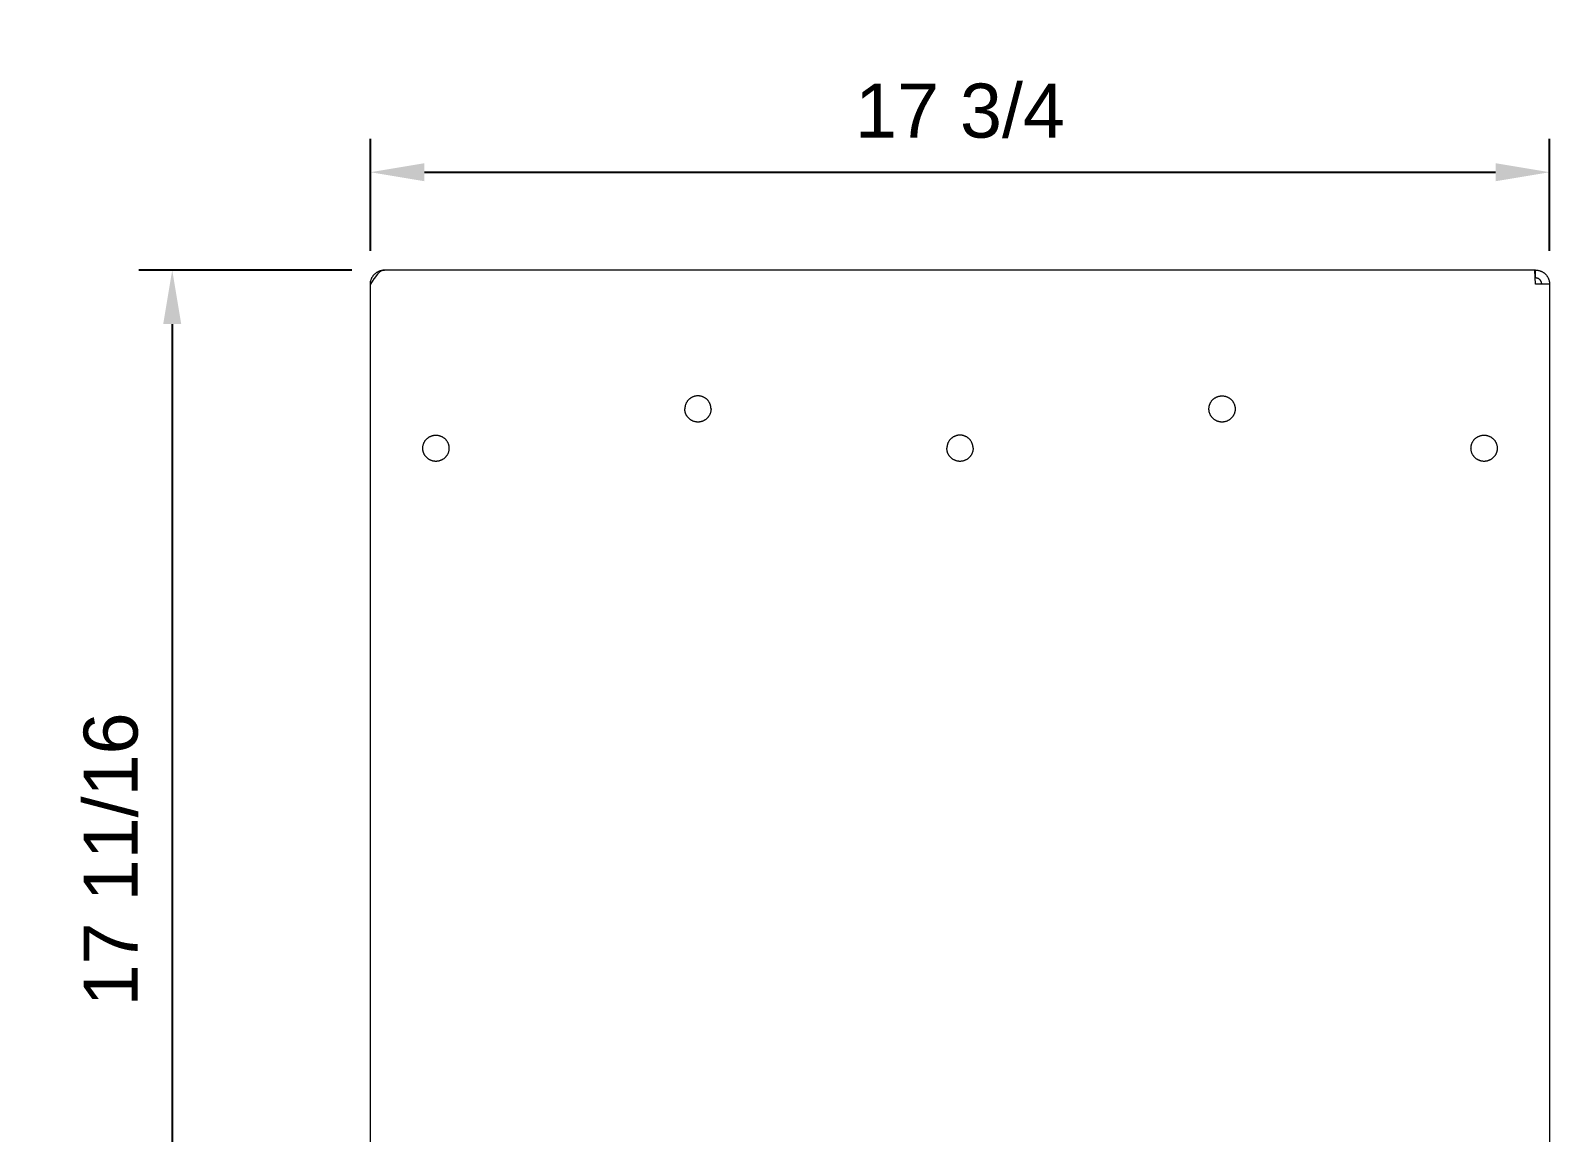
# Model space of a CAD drawing. Header units: inches. Extents: x 1.4 to 100.8, y 1 to 65.9.
# Drawn here: x 27.1 to 49.93, y 49.32 to 65.89 of the extents above; entities that cross this region are included whole.
import ezdxf

# ---------------------------------------------------------------- set-up
doc = ezdxf.new("R2010")
doc.units = ezdxf.units.IN
doc.layers.add('ZANO_R', color=7, linetype='Continuous', lineweight=0)
doc.layers.add('ZANO_W', color=1, linetype='Continuous', lineweight=0)
doc.styles.get("Standard").update_dxf_attribs({"font": 'arial.ttf'})
doc.dimstyles.new('amerykanie', dxfattribs={"dimtxt": 50, "dimasz": 50, "dimexe": 0.5, "dimexo": 0.5, "dimgap": 1, "dimtad": 1, "dimdec": 0, "dimzin": 0, "dimlunit": 5, "dimtxsty": 'Standard', "dimcen": 0.09, "dimclrd": 1, "dimclre": 1, "dimclrt": 1, "dimazin": 0, "dimtfac": 1, "dimtdec": 0, "dimtmove": 0, "dimatfit": 3, "dimfxl": 1, "dimtzin": 0, "dimarcsym": 1})

# ---------------------------------------------------------------- blocks, each defined once
blk = doc.blocks.new('*D356')
at = {"layer": 'ZANO_W', "color": 1, "lineweight": -2}
for p, q in [((31.925, 62.289), (28.727, 62.289)), ((29.227, 61.477), (29.227, 45.385)), ((31.925, 44.572), (28.727, 44.572))]:
    blk.add_line(p, q, dxfattribs=at)
at = {"layer": 'ZANO_W', "color": 1}
for points in [[(29.362, 61.477), (29.091, 61.477), (29.227, 62.289)], [(29.091, 45.385), (29.362, 45.385), (29.227, 44.572)]]:
    blk.add_solid(points, dxfattribs=at)
at = {"layer": 'ZANO_W', "color": 1, "insert": (28.307, 53.431), "char_height": 0.8125, "attachment_point": 5, "rotation": 90}
blk.add_mtext('17 11/16', dxfattribs=at)
blk = doc.blocks.new('*D357')
at = {"layer": 'ZANO_W', "color": 1, "lineweight": -2}
for p, q in [((32.204, 62.576), (32.204, 64.26)), ((49.927, 62.576), (49.927, 64.26)), ((33.017, 63.76), (49.114, 63.76))]:
    blk.add_line(p, q, dxfattribs=at)
at = {"layer": 'ZANO_W', "color": 1}
for points in [[(33.017, 63.895), (33.017, 63.624), (32.204, 63.76)], [(49.114, 63.624), (49.114, 63.895), (49.927, 63.76)]]:
    blk.add_solid(points, dxfattribs=at)
at = {"layer": 'ZANO_W', "color": 1, "insert": (41.065, 64.68), "char_height": 0.8125, "attachment_point": 5}
blk.add_mtext('17 3/4', dxfattribs=at)

msp = doc.modelspace()

# ---------------------------------------------------------------- linework, layer by layer
at = {"layer": 'ZANO_R'}
for p, q in [((32.25748, 62.15774), (32.20432, 62.07635)), ((32.20547, 62.09847), (32.20636, 62.1058)), ((32.20636, 62.1058), (32.20751, 62.1131)), ((32.20751, 62.1131), (32.20892, 62.12035)), ((32.20892, 62.12035), (32.21057, 62.12755)), ((32.21057, 62.12755), (32.21247, 62.13469)), ((32.21247, 62.13469), (32.21462, 62.14175)), ((32.21462, 62.14175), (32.21701, 62.14874)), ((32.21701, 62.14874), (32.21965, 62.15564)), ((32.21965, 62.15564), (32.22252, 62.16244)), ((32.22252, 62.16244), (32.22563, 62.16915)), ((32.22563, 62.16915), (32.22897, 62.17573)), ((32.22897, 62.17573), (32.23253, 62.1822)), ((32.23253, 62.1822), (32.23632, 62.18854)), ((32.23632, 62.18854), (32.24032, 62.19475)), ((32.24032, 62.19475), (32.24454, 62.20081)), ((32.24454, 62.20081), (32.24897, 62.20673)), ((32.24897, 62.20673), (32.25359, 62.21248)), ((32.25359, 62.21248), (32.25842, 62.21807)), ((32.26081, 62.16253), (32.25748, 62.15774)), ((32.25842, 62.21807), (32.26344, 62.2235)), ((32.31065, 62.22673), (32.2608, 62.16253)), ((32.26344, 62.2235), (32.26864, 62.22874)), ((32.26864, 62.22874), (32.27402, 62.2338)), ((32.27402, 62.2338), (32.27957, 62.23867)), ((32.27957, 62.23867), (32.28529, 62.24334)), ((32.28529, 62.24334), (32.29117, 62.24781)), ((32.29117, 62.24781), (32.2972, 62.25208)), ((32.2972, 62.25208), (32.30338, 62.25613)), ((32.30338, 62.25613), (32.30969, 62.25997)), ((32.30969, 62.25997), (32.31613, 62.26358)), ((32.33723, 62.25318), (32.31065, 62.22673)), ((32.31613, 62.26358), (32.32269, 62.26697)), ((32.32269, 62.26697), (32.32937, 62.27013)), ((32.32937, 62.27013), (32.33615, 62.27306)), ((32.33615, 62.27306), (32.34303, 62.27575)), ((32.36382, 62.27283), (32.33723, 62.25318)), ((32.34303, 62.27575), (32.35, 62.27819)), ((32.35, 62.27819), (32.35705, 62.2804)), ((32.35705, 62.2804), (32.36417, 62.28236)), ((32.3904, 62.28493), (32.36382, 62.27283)), ((32.36417, 62.28236), (32.37136, 62.28407)), ((32.37136, 62.28407), (32.3786, 62.28553)), ((32.3786, 62.28553), (32.38588, 62.28673)), ((32.38588, 62.28673), (32.39321, 62.28769)), ((32.39328, 62.28578), (32.3904, 62.28493)), ((32.39321, 62.28769), (32.40056, 62.28838)), ((32.39618, 62.28653), (32.39328, 62.28578)), ((32.39911, 62.28718), (32.39618, 62.28653)), ((32.40206, 62.28773), (32.39911, 62.28718)), ((32.40056, 62.28838), (32.40793, 62.28883)), ((32.40502, 62.28819), (32.40206, 62.28773)), ((32.408, 62.28854), (32.40502, 62.28819)), ((32.40793, 62.28883), (32.41532, 62.28901)), ((32.41099, 62.2888), (32.408, 62.28854)), ((32.41398, 62.28896), (32.41099, 62.2888)), ((32.41698, 62.28902), (32.41398, 62.28896)), ((49.70563, 62.28902), (32.41698, 62.28902)), ((49.71398, 62.07635), (49.70563, 62.28902)), ((49.71398, 62.28902), (49.70569, 62.28902)), ((49.71398, 62.17087), (49.71153, 62.17087)), ((49.71398, 62.17087), (49.71398, 62.28902)), ((49.71398, 62.28902), (49.72124, 62.2889)), ((49.71721, 62.17082), (49.71398, 62.17087)), ((49.72043, 62.17065), (49.71721, 62.17082)), ((49.72365, 62.17037), (49.72043, 62.17065)), ((49.72124, 62.2889), (49.72849, 62.28852)), ((49.72685, 62.16999), (49.72365, 62.17037)), ((49.73004, 62.1695), (49.72685, 62.16999)), ((49.72849, 62.28852), (49.73573, 62.2879)), ((49.73321, 62.16889), (49.73004, 62.1695)), ((49.73636, 62.16818), (49.73321, 62.16889)), ((49.73573, 62.2879), (49.74294, 62.28704)), ((49.73948, 62.16737), (49.73636, 62.16818)), ((49.74257, 62.16644), (49.73948, 62.16737)), ((49.74563, 62.16541), (49.74257, 62.16644)), ((49.74294, 62.28704), (49.75011, 62.28593)), ((49.74866, 62.16428), (49.74563, 62.16541)), ((49.75164, 62.16305), (49.74866, 62.16428)), ((49.75011, 62.28593), (49.75725, 62.28457)), ((49.75457, 62.16171), (49.75164, 62.16305)), ((49.75747, 62.16027), (49.75457, 62.16171)), ((49.75725, 62.28457), (49.76433, 62.28297)), ((49.76031, 62.15874), (49.75747, 62.16027)), ((49.76309, 62.15711), (49.76031, 62.15874)), ((49.76582, 62.15539), (49.76309, 62.15711)), ((49.76433, 62.28297), (49.77136, 62.28113)), ((49.76849, 62.15357), (49.76582, 62.15539)), ((49.77109, 62.15166), (49.76849, 62.15357)), ((49.77363, 62.14967), (49.77109, 62.15166)), ((49.77136, 62.28113), (49.77832, 62.27905)), ((49.7761, 62.14759), (49.77363, 62.14967)), ((49.77849, 62.14543), (49.7761, 62.14759)), ((49.77832, 62.27905), (49.7852, 62.27674)), ((49.78082, 62.14319), (49.77849, 62.14543)), ((49.78306, 62.14087), (49.78082, 62.14319)), ((49.78522, 62.13847), (49.78306, 62.14087)), ((49.7852, 62.27674), (49.792, 62.27419)), ((49.7873, 62.136), (49.78522, 62.13847)), ((49.78929, 62.13346), (49.7873, 62.136)), ((49.7912, 62.13086), (49.78929, 62.13346)), ((49.79302, 62.12819), (49.7912, 62.13086)), ((49.792, 62.27419), (49.79871, 62.27141)), ((49.79474, 62.12546), (49.79302, 62.12819)), ((49.79637, 62.12268), (49.79474, 62.12546)), ((49.7979, 62.11984), (49.79637, 62.12268)), ((49.79934, 62.11695), (49.7979, 62.11984)), ((49.79871, 62.27141), (49.80532, 62.26841)), ((49.80067, 62.11401), (49.79934, 62.11695)), ((49.80191, 62.11103), (49.80067, 62.11401)), ((49.80304, 62.108), (49.80191, 62.11103)), ((49.80407, 62.10494), (49.80304, 62.108)), ((49.80499, 62.10185), (49.80407, 62.10494)), ((49.80581, 62.09873), (49.80499, 62.10185)), ((49.80532, 62.26841), (49.81182, 62.26518)), ((49.81182, 62.26518), (49.81821, 62.26173)), ((49.81821, 62.26173), (49.82448, 62.25806)), ((49.82448, 62.25806), (49.83062, 62.25418)), ((49.83062, 62.25418), (49.83662, 62.25009)), ((49.83662, 62.25009), (49.84248, 62.24581)), ((49.84248, 62.24581), (49.84819, 62.24132)), ((49.84819, 62.24132), (49.85375, 62.23664)), ((49.85375, 62.23664), (49.85914, 62.23178)), ((49.85914, 62.23178), (49.86436, 62.22673)), ((49.86436, 62.22673), (49.86941, 62.22151)), ((49.86941, 62.22151), (49.87427, 62.21612)), ((49.87427, 62.21612), (49.87895, 62.21056)), ((49.87895, 62.21056), (49.88344, 62.20485)), ((49.88344, 62.20485), (49.88772, 62.19899)), ((49.88772, 62.19899), (49.89181, 62.19299)), ((49.89181, 62.19299), (49.89569, 62.18685)), ((49.89569, 62.18685), (49.89935, 62.18058)), ((49.89935, 62.18058), (49.90281, 62.17419)), ((49.90281, 62.17419), (49.90604, 62.16769)), ((49.90604, 62.16769), (49.90904, 62.16108)), ((49.90904, 62.16108), (49.91182, 62.15437)), ((49.91182, 62.15437), (49.91437, 62.14757)), ((49.91437, 62.14757), (49.91668, 62.14069)), ((49.91668, 62.14069), (49.91876, 62.13373)), ((49.91876, 62.13373), (49.9206, 62.1267)), ((49.9206, 62.1267), (49.9222, 62.11962)), ((49.9222, 62.11962), (49.92356, 62.11249)), ((49.92356, 62.11249), (49.92467, 62.10531)), ((49.92467, 62.10531), (49.92553, 62.0981)), ((32.20432, 62.07635), (32.20444, 62.08374)), ((32.20432, 45.09442), (32.20432, 62.07635)), ((32.20444, 62.08374), (32.20483, 62.09111)), ((32.20483, 62.09111), (32.20547, 62.09847)), ((49.92665, 62.07635), (49.71398, 62.07635)), ((49.80652, 62.09558), (49.80581, 62.09873)), ((49.80713, 62.09241), (49.80652, 62.09558)), ((49.80762, 62.08922), (49.80713, 62.09241)), ((49.808, 62.08602), (49.80762, 62.08922)), ((49.80828, 62.0828), (49.808, 62.08602)), ((49.80844, 62.07958), (49.80828, 62.0828)), ((49.8085, 62.07635), (49.80844, 62.07958)), ((49.92553, 62.0981), (49.92615, 62.09086)), ((49.92615, 62.09086), (49.92652, 62.08361)), ((49.92652, 62.08361), (49.92665, 62.07635)), ((49.92665, 62.07635), (49.92665, 44.88341)), ((36.94693, 60.28099), (36.9443, 60.27472)), ((36.94977, 60.28716), (36.94693, 60.28099)), ((36.95283, 60.29323), (36.94977, 60.28716)), ((36.95609, 60.2992), (36.95283, 60.29323)), ((36.95956, 60.30504), (36.95609, 60.2992)), ((36.96322, 60.31077), (36.95956, 60.30504)), ((36.96708, 60.31636), (36.96322, 60.31077)), ((36.97114, 60.32182), (36.96708, 60.31636)), ((36.97537, 60.32714), (36.97114, 60.32182)), ((36.97979, 60.3323), (36.97537, 60.32714)), ((36.98439, 60.33731), (36.97979, 60.3323)), ((36.98915, 60.34216), (36.98439, 60.33731)), ((36.99408, 60.34684), (36.98915, 60.34216)), ((36.99917, 60.35135), (36.99408, 60.34684)), ((37.00441, 60.35568), (36.99917, 60.35135)), ((37.0098, 60.35982), (37.00441, 60.35568)), ((37.01533, 60.36378), (37.0098, 60.35982)), ((37.02099, 60.36754), (37.01533, 60.36378)), ((37.02677, 60.37111), (37.02099, 60.36754)), ((37.03268, 60.37448), (37.02677, 60.37111)), ((37.0387, 60.37763), (37.03268, 60.37448)), ((37.04482, 60.38058), (37.0387, 60.37763)), ((37.05105, 60.38332), (37.04482, 60.38058)), ((37.05736, 60.38584), (37.05105, 60.38332)), ((37.06376, 60.38814), (37.05736, 60.38584)), ((37.07023, 60.39022), (37.06376, 60.38814)), ((37.07677, 60.39207), (37.07023, 60.39022)), ((37.08337, 60.3937), (37.07677, 60.39207)), ((37.09002, 60.3951), (37.08337, 60.3937)), ((37.09672, 60.39627), (37.09002, 60.3951)), ((37.10345, 60.3972), (37.09672, 60.39627)), ((37.11021, 60.3979), (37.10345, 60.3972)), ((37.11699, 60.39837), (37.11021, 60.3979)), ((37.12379, 60.39861), (37.11699, 60.39837)), ((37.13058, 60.39861), (37.12379, 60.39861)), ((37.13738, 60.39837), (37.13058, 60.39861)), ((37.14416, 60.3979), (37.13738, 60.39837)), ((37.15092, 60.3972), (37.14416, 60.3979)), ((37.15765, 60.39627), (37.15092, 60.3972)), ((37.16435, 60.3951), (37.15765, 60.39627)), ((37.171, 60.3937), (37.16435, 60.3951)), ((37.1776, 60.39207), (37.171, 60.3937)), ((37.18414, 60.39022), (37.1776, 60.39207)), ((37.19062, 60.38814), (37.18414, 60.39022)), ((37.19701, 60.38584), (37.19062, 60.38814)), ((37.20333, 60.38332), (37.19701, 60.38584)), ((37.20955, 60.38058), (37.20333, 60.38332)), ((37.21567, 60.37763), (37.20955, 60.38058)), ((37.22169, 60.37448), (37.21567, 60.37763)), ((37.2276, 60.37111), (37.22169, 60.37448)), ((37.23339, 60.36754), (37.2276, 60.37111)), ((37.23905, 60.36378), (37.23339, 60.36754)), ((37.24457, 60.35982), (37.23905, 60.36378)), ((37.24996, 60.35568), (37.24457, 60.35982)), ((37.2552, 60.35135), (37.24996, 60.35568)), ((37.26029, 60.34684), (37.2552, 60.35135)), ((37.26522, 60.34216), (37.26029, 60.34684)), ((37.26998, 60.33731), (37.26522, 60.34216)), ((37.27458, 60.3323), (37.26998, 60.33731)), ((37.279, 60.32714), (37.27458, 60.3323)), ((37.28324, 60.32182), (37.279, 60.32714)), ((37.28729, 60.31636), (37.28324, 60.32182)), ((37.29115, 60.31077), (37.28729, 60.31636)), ((37.29482, 60.30504), (37.29115, 60.31077)), ((37.29828, 60.2992), (37.29482, 60.30504)), ((37.30154, 60.29323), (37.29828, 60.2992)), ((37.3046, 60.28716), (37.30154, 60.29323)), ((37.30744, 60.28099), (37.3046, 60.28716)), ((37.31007, 60.27472), (37.30744, 60.28099)), ((44.82089, 60.27472), (44.82352, 60.28099)), ((44.82352, 60.28099), (44.82636, 60.28716)), ((44.82636, 60.28716), (44.82942, 60.29323)), ((44.82942, 60.29323), (44.83268, 60.2992)), ((44.83268, 60.2992), (44.83615, 60.30504)), ((44.83615, 60.30504), (44.83981, 60.31077)), ((44.83981, 60.31077), (44.84368, 60.31636)), ((44.84368, 60.31636), (44.84773, 60.32182)), ((44.84773, 60.32182), (44.85197, 60.32714)), ((44.85197, 60.32714), (44.85639, 60.3323)), ((44.85639, 60.3323), (44.86098, 60.33731)), ((44.86098, 60.33731), (44.86575, 60.34216)), ((44.86575, 60.34216), (44.87067, 60.34684)), ((44.87067, 60.34684), (44.87576, 60.35135)), ((44.87576, 60.35135), (44.881, 60.35568)), ((44.881, 60.35568), (44.88639, 60.35982)), ((44.88639, 60.35982), (44.89192, 60.36378)), ((44.89192, 60.36378), (44.89758, 60.36754)), ((44.89758, 60.36754), (44.90336, 60.37111)), ((44.90336, 60.37111), (44.90927, 60.37448)), ((44.90927, 60.37448), (44.91529, 60.37763)), ((44.91529, 60.37763), (44.92141, 60.38058)), ((44.92141, 60.38058), (44.92764, 60.38332)), ((44.92764, 60.38332), (44.93395, 60.38584)), ((44.93395, 60.38584), (44.94035, 60.38814)), ((44.94035, 60.38814), (44.94682, 60.39022)), ((44.94682, 60.39022), (44.95336, 60.39207)), ((44.95336, 60.39207), (44.95996, 60.3937)), ((44.95996, 60.3937), (44.96661, 60.3951)), ((44.96661, 60.3951), (44.97331, 60.39627)), ((44.97331, 60.39627), (44.98004, 60.3972)), ((44.98004, 60.3972), (44.9868, 60.3979)), ((44.9868, 60.3979), (44.99359, 60.39837)), ((44.99359, 60.39837), (45.00038, 60.39861)), ((45.00038, 60.39861), (45.00718, 60.39861)), ((45.00718, 60.39861), (45.01397, 60.39837)), ((45.01397, 60.39837), (45.02075, 60.3979)), ((45.02075, 60.3979), (45.02751, 60.3972)), ((45.02751, 60.3972), (45.03425, 60.39627)), ((45.03425, 60.39627), (45.04094, 60.3951)), ((45.04094, 60.3951), (45.0476, 60.3937)), ((45.0476, 60.3937), (45.0542, 60.39207)), ((45.0542, 60.39207), (45.06074, 60.39022)), ((45.06074, 60.39022), (45.06721, 60.38814)), ((45.06721, 60.38814), (45.0736, 60.38584)), ((45.0736, 60.38584), (45.07992, 60.38332)), ((45.07992, 60.38332), (45.08614, 60.38058)), ((45.08614, 60.38058), (45.09227, 60.37763)), ((45.09227, 60.37763), (45.09828, 60.37448)), ((45.09828, 60.37448), (45.10419, 60.37111)), ((45.10419, 60.37111), (45.10998, 60.36754)), ((45.10998, 60.36754), (45.11564, 60.36378)), ((45.11564, 60.36378), (45.12117, 60.35982)), ((45.12117, 60.35982), (45.12655, 60.35568)), ((45.12655, 60.35568), (45.13179, 60.35135)), ((45.13179, 60.35135), (45.13688, 60.34684)), ((45.13688, 60.34684), (45.14181, 60.34216)), ((45.14181, 60.34216), (45.14658, 60.33731)), ((45.14658, 60.33731), (45.15117, 60.3323)), ((45.15117, 60.3323), (45.15559, 60.32714)), ((45.15559, 60.32714), (45.15983, 60.32182)), ((45.15983, 60.32182), (45.16388, 60.31636)), ((45.16388, 60.31636), (45.16774, 60.31077)), ((45.16774, 60.31077), (45.17141, 60.30504)), ((45.17141, 60.30504), (45.17487, 60.2992)), ((45.17487, 60.2992), (45.17814, 60.29323)), ((45.17814, 60.29323), (45.18119, 60.28716)), ((45.18119, 60.28716), (45.18404, 60.28099)), ((45.18404, 60.28099), (45.18666, 60.27472)), ((36.93039, 60.20852), (36.93027, 60.20172)), ((36.93039, 60.19493), (36.93027, 60.20172)), ((36.93074, 60.21531), (36.93039, 60.20852)), ((36.93074, 60.18814), (36.93039, 60.19493)), ((36.93133, 60.22208), (36.93074, 60.21531)), ((36.93133, 60.18136), (36.93074, 60.18814)), ((36.93215, 60.22883), (36.93133, 60.22208)), ((36.93215, 60.17462), (36.93133, 60.18136)), ((36.9332, 60.23554), (36.93215, 60.22883)), ((36.9332, 60.1679), (36.93215, 60.17462)), ((36.93448, 60.24222), (36.9332, 60.23554)), ((36.93448, 60.16122), (36.9332, 60.1679)), ((36.93599, 60.24885), (36.93448, 60.24222)), ((36.93599, 60.1546), (36.93448, 60.16122)), ((36.93773, 60.25542), (36.93599, 60.24885)), ((36.93773, 60.14803), (36.93599, 60.1546)), ((36.9397, 60.26193), (36.93773, 60.25542)), ((36.9397, 60.14152), (36.93773, 60.14803)), ((36.94189, 60.26836), (36.9397, 60.26193)), ((36.94189, 60.13508), (36.9397, 60.14152)), ((36.9443, 60.27472), (36.94189, 60.26836)), ((36.9443, 60.12873), (36.94189, 60.13508)), ((36.94693, 60.12246), (36.9443, 60.12873)), ((36.94977, 60.11628), (36.94693, 60.12246)), ((36.95283, 60.11021), (36.94977, 60.11628)), ((36.95609, 60.10425), (36.95283, 60.11021)), ((36.95956, 60.0984), (36.95609, 60.10425)), ((36.96322, 60.09268), (36.95956, 60.0984)), ((36.96708, 60.08708), (36.96322, 60.09268)), ((36.97114, 60.08162), (36.96708, 60.08708)), ((36.97537, 60.07631), (36.97114, 60.08162)), ((36.97979, 60.07114), (36.97537, 60.07631)), ((36.98439, 60.06613), (36.97979, 60.07114)), ((36.98915, 60.06129), (36.98439, 60.06613)), ((36.99408, 60.0566), (36.98915, 60.06129)), ((36.99917, 60.0521), (36.99408, 60.0566)), ((37.00441, 60.04777), (36.99917, 60.0521)), ((37.0098, 60.04362), (37.00441, 60.04777)), ((37.24996, 60.04777), (37.24457, 60.04362)), ((37.2552, 60.0521), (37.24996, 60.04777)), ((37.26029, 60.0566), (37.2552, 60.0521)), ((37.26522, 60.06129), (37.26029, 60.0566)), ((37.26998, 60.06613), (37.26522, 60.06129)), ((37.27458, 60.07114), (37.26998, 60.06613)), ((37.279, 60.07631), (37.27458, 60.07114)), ((37.28324, 60.08162), (37.279, 60.07631)), ((37.28729, 60.08708), (37.28324, 60.08162)), ((37.29115, 60.09268), (37.28729, 60.08708)), ((37.29482, 60.0984), (37.29115, 60.09268)), ((37.29828, 60.10425), (37.29482, 60.0984)), ((37.30154, 60.11021), (37.29828, 60.10425)), ((37.3046, 60.11628), (37.30154, 60.11021)), ((37.30744, 60.12246), (37.3046, 60.11628)), ((37.31007, 60.12873), (37.30744, 60.12246)), ((37.31248, 60.26836), (37.31007, 60.27472)), ((37.31248, 60.13508), (37.31007, 60.12873)), ((37.31467, 60.26193), (37.31248, 60.26836)), ((37.31467, 60.14152), (37.31248, 60.13508)), ((37.31664, 60.25542), (37.31467, 60.26193)), ((37.31664, 60.14803), (37.31467, 60.14152)), ((37.31838, 60.24885), (37.31664, 60.25542)), ((37.31838, 60.1546), (37.31664, 60.14803)), ((37.31989, 60.24222), (37.31838, 60.24885)), ((37.31989, 60.16122), (37.31838, 60.1546)), ((37.32117, 60.23554), (37.31989, 60.24222)), ((37.32117, 60.1679), (37.31989, 60.16122)), ((37.32223, 60.22883), (37.32117, 60.23554)), ((37.32223, 60.17462), (37.32117, 60.1679)), ((37.32305, 60.22208), (37.32223, 60.22883)), ((37.32305, 60.18136), (37.32223, 60.17462)), ((37.32363, 60.21531), (37.32305, 60.22208)), ((37.32363, 60.18814), (37.32305, 60.18136)), ((37.32398, 60.20852), (37.32363, 60.21531)), ((37.32398, 60.19493), (37.32363, 60.18814)), ((37.3241, 60.20172), (37.32398, 60.20852)), ((37.3241, 60.20172), (37.32398, 60.19493)), ((44.80686, 60.20172), (44.80698, 60.20852)), ((44.80698, 60.19493), (44.80686, 60.20172)), ((44.80698, 60.20852), (44.80733, 60.21531)), ((44.80733, 60.18814), (44.80698, 60.19493)), ((44.80733, 60.21531), (44.80792, 60.22208)), ((44.80792, 60.18136), (44.80733, 60.18814)), ((44.80792, 60.22208), (44.80874, 60.22883)), ((44.80874, 60.17462), (44.80792, 60.18136)), ((44.80874, 60.22883), (44.80979, 60.23554)), ((44.80979, 60.1679), (44.80874, 60.17462)), ((44.80979, 60.23554), (44.81107, 60.24222)), ((44.81107, 60.16122), (44.80979, 60.1679)), ((44.81107, 60.24222), (44.81259, 60.24885)), ((44.81259, 60.1546), (44.81107, 60.16122)), ((44.81259, 60.24885), (44.81433, 60.25542)), ((44.81433, 60.14803), (44.81259, 60.1546)), ((44.81433, 60.25542), (44.81629, 60.26193)), ((44.81629, 60.14152), (44.81433, 60.14803)), ((44.81629, 60.26193), (44.81848, 60.26836)), ((44.81848, 60.13508), (44.81629, 60.14152)), ((44.81848, 60.26836), (44.82089, 60.27472)), ((44.82089, 60.12873), (44.81848, 60.13508)), ((44.82352, 60.12246), (44.82089, 60.12873)), ((44.82636, 60.11628), (44.82352, 60.12246)), ((44.82942, 60.11021), (44.82636, 60.11628)), ((44.83268, 60.10425), (44.82942, 60.11021)), ((44.83615, 60.0984), (44.83268, 60.10425)), ((44.83981, 60.09268), (44.83615, 60.0984)), ((44.84368, 60.08708), (44.83981, 60.09268)), ((44.84773, 60.08162), (44.84368, 60.08708)), ((44.85197, 60.07631), (44.84773, 60.08162)), ((44.85639, 60.07114), (44.85197, 60.07631)), ((44.86098, 60.06613), (44.85639, 60.07114)), ((44.86575, 60.06129), (44.86098, 60.06613)), ((44.87067, 60.0566), (44.86575, 60.06129)), ((44.87576, 60.0521), (44.87067, 60.0566)), ((44.881, 60.04777), (44.87576, 60.0521)), ((44.88639, 60.04362), (44.881, 60.04777)), ((45.12655, 60.04777), (45.12117, 60.04362)), ((45.13179, 60.0521), (45.12655, 60.04777)), ((45.13688, 60.0566), (45.13179, 60.0521)), ((45.14181, 60.06129), (45.13688, 60.0566)), ((45.14658, 60.06613), (45.14181, 60.06129)), ((45.15117, 60.07114), (45.14658, 60.06613)), ((45.15559, 60.07631), (45.15117, 60.07114)), ((45.15983, 60.08162), (45.15559, 60.07631)), ((45.16388, 60.08708), (45.15983, 60.08162)), ((45.16774, 60.09268), (45.16388, 60.08708)), ((45.17141, 60.0984), (45.16774, 60.09268)), ((45.17487, 60.10425), (45.17141, 60.0984)), ((45.17814, 60.11021), (45.17487, 60.10425)), ((45.18119, 60.11628), (45.17814, 60.11021)), ((45.18404, 60.12246), (45.18119, 60.11628)), ((45.18666, 60.12873), (45.18404, 60.12246)), ((45.18666, 60.27472), (45.18907, 60.26836)), ((45.18907, 60.13508), (45.18666, 60.12873)), ((45.18907, 60.26836), (45.19126, 60.26193)), ((45.19126, 60.14152), (45.18907, 60.13508)), ((45.19126, 60.26193), (45.19323, 60.25542)), ((45.19323, 60.14803), (45.19126, 60.14152)), ((45.19323, 60.25542), (45.19497, 60.24885)), ((45.19497, 60.1546), (45.19323, 60.14803)), ((45.19497, 60.24885), (45.19648, 60.24222)), ((45.19648, 60.16122), (45.19497, 60.1546)), ((45.19648, 60.24222), (45.19777, 60.23554)), ((45.19777, 60.1679), (45.19648, 60.16122)), ((45.19777, 60.23554), (45.19882, 60.22883)), ((45.19882, 60.17462), (45.19777, 60.1679)), ((45.19882, 60.22883), (45.19964, 60.22208)), ((45.19964, 60.18136), (45.19882, 60.17462)), ((45.19964, 60.22208), (45.20022, 60.21531)), ((45.20022, 60.18814), (45.19964, 60.18136)), ((45.20022, 60.21531), (45.20058, 60.20852)), ((45.20058, 60.19493), (45.20022, 60.18814)), ((45.20058, 60.20852), (45.20069, 60.20172)), ((45.20069, 60.20172), (45.20058, 60.19493)), ((37.01533, 60.03966), (37.0098, 60.04362)), ((37.02099, 60.0359), (37.01533, 60.03966)), ((37.02677, 60.03233), (37.02099, 60.0359)), ((37.03268, 60.02897), (37.02677, 60.03233)), ((37.0387, 60.02581), (37.03268, 60.02897)), ((37.04482, 60.02286), (37.0387, 60.02581)), ((37.05105, 60.02012), (37.04482, 60.02286)), ((37.05736, 60.0176), (37.05105, 60.02012)), ((37.06376, 60.0153), (37.05736, 60.0176)), ((37.07023, 60.01322), (37.06376, 60.0153)), ((37.07677, 60.01137), (37.07023, 60.01322)), ((37.08337, 60.00974), (37.07677, 60.01137)), ((37.09002, 60.00835), (37.08337, 60.00974)), ((37.09672, 60.00718), (37.09002, 60.00835)), ((37.10345, 60.00624), (37.09672, 60.00718)), ((37.11021, 60.00554), (37.10345, 60.00624)), ((37.11699, 60.00507), (37.11021, 60.00554)), ((37.12379, 60.00484), (37.11699, 60.00507)), ((37.13058, 60.00484), (37.12379, 60.00484)), ((37.13738, 60.00507), (37.13058, 60.00484)), ((37.14416, 60.00554), (37.13738, 60.00507)), ((37.15092, 60.00624), (37.14416, 60.00554)), ((37.15765, 60.00718), (37.15092, 60.00624)), ((37.16435, 60.00835), (37.15765, 60.00718)), ((37.171, 60.00974), (37.16435, 60.00835)), ((37.1776, 60.01137), (37.171, 60.00974)), ((37.18414, 60.01322), (37.1776, 60.01137)), ((37.19062, 60.0153), (37.18414, 60.01322)), ((37.19701, 60.0176), (37.19062, 60.0153)), ((37.20333, 60.02012), (37.19701, 60.0176)), ((37.20955, 60.02286), (37.20333, 60.02012)), ((37.21567, 60.02581), (37.20955, 60.02286)), ((37.22169, 60.02897), (37.21567, 60.02581)), ((37.2276, 60.03233), (37.22169, 60.02897)), ((37.23339, 60.0359), (37.2276, 60.03233)), ((37.23905, 60.03966), (37.23339, 60.0359)), ((37.24457, 60.04362), (37.23905, 60.03966)), ((44.89192, 60.03966), (44.88639, 60.04362)), ((44.89758, 60.0359), (44.89192, 60.03966)), ((44.90336, 60.03233), (44.89758, 60.0359)), ((44.90927, 60.02897), (44.90336, 60.03233)), ((44.91529, 60.02581), (44.90927, 60.02897)), ((44.92141, 60.02286), (44.91529, 60.02581)), ((44.92764, 60.02012), (44.92141, 60.02286)), ((44.93395, 60.0176), (44.92764, 60.02012)), ((44.94035, 60.0153), (44.93395, 60.0176)), ((44.94682, 60.01322), (44.94035, 60.0153)), ((44.95336, 60.01137), (44.94682, 60.01322)), ((44.95996, 60.00974), (44.95336, 60.01137)), ((44.96661, 60.00835), (44.95996, 60.00974)), ((44.97331, 60.00718), (44.96661, 60.00835)), ((44.98004, 60.00624), (44.97331, 60.00718)), ((44.9868, 60.00554), (44.98004, 60.00624)), ((44.99359, 60.00507), (44.9868, 60.00554)), ((45.00038, 60.00484), (44.99359, 60.00507)), ((45.00718, 60.00484), (45.00038, 60.00484)), ((45.01397, 60.00507), (45.00718, 60.00484)), ((45.02075, 60.00554), (45.01397, 60.00507)), ((45.02751, 60.00624), (45.02075, 60.00554)), ((45.03425, 60.00718), (45.02751, 60.00624)), ((45.04094, 60.00835), (45.03425, 60.00718)), ((45.0476, 60.00974), (45.04094, 60.00835)), ((45.0542, 60.01137), (45.0476, 60.00974)), ((45.06074, 60.01322), (45.0542, 60.01137)), ((45.06721, 60.0153), (45.06074, 60.01322)), ((45.0736, 60.0176), (45.06721, 60.0153)), ((45.07992, 60.02012), (45.0736, 60.0176)), ((45.08614, 60.02286), (45.07992, 60.02012)), ((45.09227, 60.02581), (45.08614, 60.02286)), ((45.09828, 60.02897), (45.09227, 60.02581)), ((45.10419, 60.03233), (45.09828, 60.02897)), ((45.10998, 60.0359), (45.10419, 60.03233)), ((45.11564, 60.03966), (45.10998, 60.0359)), ((45.12117, 60.04362), (45.11564, 60.03966)), ((32.99197, 59.61098), (32.99209, 59.61777)), ((32.99209, 59.60418), (32.99197, 59.61098)), ((32.99209, 59.61777), (32.99244, 59.62456)), ((32.99244, 59.59739), (32.99209, 59.60418)), ((32.99244, 59.62456), (32.99303, 59.63134)), ((32.99303, 59.59062), (32.99244, 59.59739)), ((32.99303, 59.63134), (32.99385, 59.63808)), ((32.99385, 59.58387), (32.99303, 59.59062)), ((32.99385, 59.63808), (32.9949, 59.6448)), ((32.9949, 59.6448), (32.99618, 59.65148)), ((32.99618, 59.65148), (32.9977, 59.6581)), ((32.9977, 59.6581), (32.99944, 59.66467)), ((32.99944, 59.66467), (33.0014, 59.67118)), ((33.0014, 59.67118), (33.00359, 59.67762)), ((33.00359, 59.67762), (33.006, 59.68397)), ((33.006, 59.68397), (33.00863, 59.69024)), ((33.00863, 59.69024), (33.01148, 59.69642)), ((33.01148, 59.69642), (33.01453, 59.70249)), ((33.01453, 59.70249), (33.01779, 59.70845)), ((33.01779, 59.70845), (33.02126, 59.7143)), ((33.02126, 59.7143), (33.02492, 59.72002)), ((33.02492, 59.72002), (33.02879, 59.72562)), ((33.02879, 59.72562), (33.03284, 59.73108)), ((33.03284, 59.73108), (33.03708, 59.73639)), ((33.03708, 59.73639), (33.0415, 59.74156)), ((33.0415, 59.74156), (33.04609, 59.74657)), ((33.04609, 59.74657), (33.05086, 59.75141)), ((33.05086, 59.75141), (33.05579, 59.75609)), ((33.05579, 59.75609), (33.06087, 59.7606)), ((33.06087, 59.7606), (33.06611, 59.76493)), ((33.06611, 59.76493), (33.0715, 59.76908)), ((33.0715, 59.76908), (33.07703, 59.77304)), ((33.07703, 59.77304), (33.08269, 59.7768)), ((33.08269, 59.7768), (33.08848, 59.78037)), ((33.08848, 59.78037), (33.09438, 59.78373)), ((33.09438, 59.78373), (33.1004, 59.78689)), ((33.1004, 59.78689), (33.10653, 59.78984)), ((33.10653, 59.78984), (33.11275, 59.79258)), ((33.11275, 59.79258), (33.11906, 59.7951)), ((33.11906, 59.7951), (33.12546, 59.7974)), ((33.12546, 59.7974), (33.13193, 59.79947)), ((33.13193, 59.79947), (33.13847, 59.80133)), ((33.13847, 59.80133), (33.14507, 59.80296)), ((33.14507, 59.80296), (33.15172, 59.80435)), ((33.15172, 59.80435), (33.15842, 59.80552)), ((33.15842, 59.80552), (33.16515, 59.80646)), ((33.16515, 59.80646), (33.17192, 59.80716)), ((33.17192, 59.80716), (33.1787, 59.80763)), ((33.1787, 59.80763), (33.18549, 59.80786)), ((33.18549, 59.80786), (33.19229, 59.80786)), ((33.19229, 59.80786), (33.19908, 59.80763)), ((33.19908, 59.80763), (33.20586, 59.80716)), ((33.20586, 59.80716), (33.21262, 59.80646)), ((33.21262, 59.80646), (33.21936, 59.80552)), ((33.21936, 59.80552), (33.22605, 59.80435)), ((33.22605, 59.80435), (33.23271, 59.80296)), ((33.23271, 59.80296), (33.23931, 59.80133)), ((33.23931, 59.80133), (33.24585, 59.79947)), ((33.24585, 59.79947), (33.25232, 59.7974)), ((33.25232, 59.7974), (33.25872, 59.7951)), ((33.25872, 59.7951), (33.26503, 59.79258)), ((33.26503, 59.79258), (33.27125, 59.78984)), ((33.27125, 59.78984), (33.27738, 59.78689)), ((33.27738, 59.78689), (33.2834, 59.78373)), ((33.2834, 59.78373), (33.2893, 59.78037)), ((33.2893, 59.78037), (33.29509, 59.7768)), ((33.29509, 59.7768), (33.30075, 59.77304)), ((33.30075, 59.77304), (33.30628, 59.76908)), ((33.30628, 59.76908), (33.31166, 59.76493)), ((33.31166, 59.76493), (33.3169, 59.7606)), ((33.3169, 59.7606), (33.32199, 59.75609)), ((33.32199, 59.75609), (33.32692, 59.75141)), ((33.32692, 59.75141), (33.33169, 59.74657)), ((33.33169, 59.74657), (33.33628, 59.74156)), ((33.33628, 59.74156), (33.3407, 59.73639)), ((33.3407, 59.73639), (33.34494, 59.73108)), ((33.34494, 59.73108), (33.34899, 59.72562)), ((33.34899, 59.72562), (33.35285, 59.72002)), ((33.35285, 59.72002), (33.35652, 59.7143)), ((33.35652, 59.7143), (33.35999, 59.70845)), ((33.35999, 59.70845), (33.36325, 59.70249)), ((33.36325, 59.70249), (33.3663, 59.69642)), ((33.3663, 59.69642), (33.36915, 59.69024)), ((33.36915, 59.69024), (33.37178, 59.68397)), ((33.37178, 59.68397), (33.37419, 59.67762)), ((33.37419, 59.67762), (33.37638, 59.67118)), ((33.37638, 59.67118), (33.37834, 59.66467)), ((33.37834, 59.66467), (33.38008, 59.6581)), ((33.38008, 59.6581), (33.38159, 59.65148)), ((33.38159, 59.65148), (33.38288, 59.6448)), ((33.38288, 59.6448), (33.38393, 59.63808)), ((33.38393, 59.63808), (33.38475, 59.63134)), ((33.38475, 59.59062), (33.38393, 59.58387)), ((33.38475, 59.63134), (33.38533, 59.62456)), ((33.38533, 59.59739), (33.38475, 59.59062)), ((33.38533, 59.62456), (33.38569, 59.61777)), ((33.38569, 59.60418), (33.38533, 59.59739)), ((33.38569, 59.61777), (33.3858, 59.61098)), ((33.3858, 59.61098), (33.38569, 59.60418)), ((40.86868, 59.61777), (40.86857, 59.61098)), ((40.86868, 59.60418), (40.86857, 59.61098)), ((40.86904, 59.62456), (40.86868, 59.61777)), ((40.86904, 59.59739), (40.86868, 59.60418)), ((40.86962, 59.63134), (40.86904, 59.62456)), ((40.86962, 59.59062), (40.86904, 59.59739)), ((40.87044, 59.63808), (40.86962, 59.63134)), ((40.87044, 59.58387), (40.86962, 59.59062)), ((40.87149, 59.6448), (40.87044, 59.63808)), ((40.87278, 59.65148), (40.87149, 59.6448)), ((40.87429, 59.6581), (40.87278, 59.65148)), ((40.87603, 59.66467), (40.87429, 59.6581)), ((40.878, 59.67118), (40.87603, 59.66467)), ((40.88019, 59.67762), (40.878, 59.67118)), ((40.8826, 59.68397), (40.88019, 59.67762)), ((40.88522, 59.69024), (40.8826, 59.68397)), ((40.88807, 59.69642), (40.88522, 59.69024)), ((40.89112, 59.70249), (40.88807, 59.69642)), ((40.89438, 59.70845), (40.89112, 59.70249)), ((40.89785, 59.7143), (40.89438, 59.70845)), ((40.90152, 59.72002), (40.89785, 59.7143)), ((40.90538, 59.72562), (40.90152, 59.72002)), ((40.90943, 59.73108), (40.90538, 59.72562)), ((40.91367, 59.73639), (40.90943, 59.73108)), ((40.91809, 59.74156), (40.91367, 59.73639)), ((40.92268, 59.74657), (40.91809, 59.74156)), ((40.92745, 59.75141), (40.92268, 59.74657)), ((40.93238, 59.75609), (40.92745, 59.75141)), ((40.93747, 59.7606), (40.93238, 59.75609)), ((40.94271, 59.76493), (40.93747, 59.7606)), ((40.94809, 59.76908), (40.94271, 59.76493)), ((40.95362, 59.77304), (40.94809, 59.76908)), ((40.95928, 59.7768), (40.95362, 59.77304)), ((40.96507, 59.78037), (40.95928, 59.7768)), ((40.97097, 59.78373), (40.96507, 59.78037)), ((40.97699, 59.78689), (40.97097, 59.78373)), ((40.98312, 59.78984), (40.97699, 59.78689)), ((40.98934, 59.79258), (40.98312, 59.78984)), ((40.99565, 59.7951), (40.98934, 59.79258)), ((41.00205, 59.7974), (40.99565, 59.7951)), ((41.00852, 59.79947), (41.00205, 59.7974)), ((41.01506, 59.80133), (41.00852, 59.79947)), ((41.02166, 59.80296), (41.01506, 59.80133)), ((41.02832, 59.80435), (41.02166, 59.80296)), ((41.03501, 59.80552), (41.02832, 59.80435)), ((41.04175, 59.80646), (41.03501, 59.80552)), ((41.04851, 59.80716), (41.04175, 59.80646)), ((41.05529, 59.80763), (41.04851, 59.80716)), ((41.06208, 59.80786), (41.05529, 59.80763)), ((41.06888, 59.80786), (41.06208, 59.80786)), ((41.07567, 59.80763), (41.06888, 59.80786)), ((41.08246, 59.80716), (41.07567, 59.80763)), ((41.08922, 59.80646), (41.08246, 59.80716)), ((41.09595, 59.80552), (41.08922, 59.80646)), ((41.10265, 59.80435), (41.09595, 59.80552)), ((41.1093, 59.80296), (41.10265, 59.80435)), ((41.1159, 59.80133), (41.1093, 59.80296)), ((41.12244, 59.79947), (41.1159, 59.80133)), ((41.12891, 59.7974), (41.12244, 59.79947)), ((41.13531, 59.7951), (41.12891, 59.7974)), ((41.14162, 59.79258), (41.13531, 59.7951)), ((41.14784, 59.78984), (41.14162, 59.79258)), ((41.15397, 59.78689), (41.14784, 59.78984)), ((41.15999, 59.78373), (41.15397, 59.78689)), ((41.1659, 59.78037), (41.15999, 59.78373)), ((41.17168, 59.7768), (41.1659, 59.78037)), ((41.17734, 59.77304), (41.17168, 59.7768)), ((41.18287, 59.76908), (41.17734, 59.77304)), ((41.18826, 59.76493), (41.18287, 59.76908)), ((41.1935, 59.7606), (41.18826, 59.76493)), ((41.19859, 59.75609), (41.1935, 59.7606)), ((41.20351, 59.75141), (41.19859, 59.75609)), ((41.20828, 59.74657), (41.20351, 59.75141)), ((41.21287, 59.74156), (41.20828, 59.74657)), ((41.21729, 59.73639), (41.21287, 59.74156)), ((41.22153, 59.73108), (41.21729, 59.73639)), ((41.22558, 59.72562), (41.22153, 59.73108)), ((41.22945, 59.72002), (41.22558, 59.72562)), ((41.23311, 59.7143), (41.22945, 59.72002)), ((41.23658, 59.70845), (41.23311, 59.7143)), ((41.23984, 59.70249), (41.23658, 59.70845)), ((41.2429, 59.69642), (41.23984, 59.70249)), ((41.24574, 59.69024), (41.2429, 59.69642)), ((41.24837, 59.68397), (41.24574, 59.69024)), ((41.25078, 59.67762), (41.24837, 59.68397)), ((41.25297, 59.67118), (41.25078, 59.67762)), ((41.25493, 59.66467), (41.25297, 59.67118)), ((41.25667, 59.6581), (41.25493, 59.66467)), ((41.25819, 59.65148), (41.25667, 59.6581)), ((41.25947, 59.6448), (41.25819, 59.65148)), ((41.26052, 59.63808), (41.25947, 59.6448)), ((41.26134, 59.63134), (41.26052, 59.63808)), ((41.26134, 59.59062), (41.26052, 59.58387)), ((41.26193, 59.62456), (41.26134, 59.63134)), ((41.26193, 59.59739), (41.26134, 59.59062)), ((41.26228, 59.61777), (41.26193, 59.62456)), ((41.26228, 59.60418), (41.26193, 59.59739)), ((41.2624, 59.61098), (41.26228, 59.61777)), ((41.2624, 59.61098), (41.26228, 59.60418)), ((48.74516, 59.61098), (48.74528, 59.61777)), ((48.74528, 59.60418), (48.74516, 59.61098)), ((48.74528, 59.61777), (48.74563, 59.62456)), ((48.74563, 59.59739), (48.74528, 59.60418)), ((48.74563, 59.62456), (48.74621, 59.63134)), ((48.74621, 59.59062), (48.74563, 59.59739)), ((48.74621, 59.63134), (48.74703, 59.63808)), ((48.74703, 59.58387), (48.74621, 59.59062)), ((48.74703, 59.63808), (48.74809, 59.6448)), ((48.74809, 59.6448), (48.74937, 59.65148)), ((48.74937, 59.65148), (48.75088, 59.6581)), ((48.75088, 59.6581), (48.75262, 59.66467)), ((48.75262, 59.66467), (48.75459, 59.67118)), ((48.75459, 59.67118), (48.75678, 59.67762)), ((48.75678, 59.67762), (48.75919, 59.68397)), ((48.75919, 59.68397), (48.76182, 59.69024)), ((48.76182, 59.69024), (48.76466, 59.69642)), ((48.76466, 59.69642), (48.76771, 59.70249)), ((48.76771, 59.70249), (48.77098, 59.70845)), ((48.77098, 59.70845), (48.77444, 59.7143)), ((48.77444, 59.7143), (48.77811, 59.72002)), ((48.77811, 59.72002), (48.78197, 59.72562)), ((48.78197, 59.72562), (48.78602, 59.73108)), ((48.78602, 59.73108), (48.79026, 59.73639)), ((48.79026, 59.73639), (48.79468, 59.74156)), ((48.79468, 59.74156), (48.79928, 59.74657)), ((48.79928, 59.74657), (48.80404, 59.75141)), ((48.80404, 59.75141), (48.80897, 59.75609)), ((48.80897, 59.75609), (48.81406, 59.7606)), ((48.81406, 59.7606), (48.8193, 59.76493)), ((48.8193, 59.76493), (48.82469, 59.76908)), ((48.82469, 59.76908), (48.83021, 59.77304)), ((48.83021, 59.77304), (48.83587, 59.7768)), ((48.83587, 59.7768), (48.84166, 59.78037)), ((48.84166, 59.78037), (48.84757, 59.78373)), ((48.84757, 59.78373), (48.85359, 59.78689)), ((48.85359, 59.78689), (48.85971, 59.78984)), ((48.85971, 59.78984), (48.86593, 59.79258)), ((48.86593, 59.79258), (48.87225, 59.7951)), ((48.87225, 59.7951), (48.87864, 59.7974)), ((48.87864, 59.7974), (48.88512, 59.79947)), ((48.88512, 59.79947), (48.89166, 59.80133)), ((48.89166, 59.80133), (48.89826, 59.80296)), ((48.89826, 59.80296), (48.90491, 59.80435)), ((48.90491, 59.80435), (48.91161, 59.80552)), ((48.91161, 59.80552), (48.91834, 59.80646)), ((48.91834, 59.80646), (48.9251, 59.80716)), ((48.9251, 59.80716), (48.93188, 59.80763)), ((48.93188, 59.80763), (48.93868, 59.80786)), ((48.93868, 59.80786), (48.94547, 59.80786)), ((48.94547, 59.80786), (48.95227, 59.80763)), ((48.95227, 59.80763), (48.95905, 59.80716)), ((48.95905, 59.80716), (48.96581, 59.80646)), ((48.96581, 59.80646), (48.97254, 59.80552)), ((48.97254, 59.80552), (48.97924, 59.80435)), ((48.97924, 59.80435), (48.98589, 59.80296)), ((48.98589, 59.80296), (48.99249, 59.80133)), ((48.99249, 59.80133), (48.99903, 59.79947)), ((48.99903, 59.79947), (49.0055, 59.7974)), ((49.0055, 59.7974), (49.0119, 59.7951)), ((49.0119, 59.7951), (49.01821, 59.79258)), ((49.01821, 59.79258), (49.02444, 59.78984)), ((49.02444, 59.78984), (49.03056, 59.78689)), ((49.03056, 59.78689), (49.03658, 59.78373)), ((49.03658, 59.78373), (49.04249, 59.78037)), ((49.04249, 59.78037), (49.04827, 59.7768)), ((49.04827, 59.7768), (49.05393, 59.77304)), ((49.05393, 59.77304), (49.05946, 59.76908)), ((49.05946, 59.76908), (49.06485, 59.76493)), ((49.06485, 59.76493), (49.07009, 59.7606)), ((49.07009, 59.7606), (49.07518, 59.75609)), ((49.07518, 59.75609), (49.08011, 59.75141)), ((49.08011, 59.75141), (49.08487, 59.74657)), ((49.08487, 59.74657), (49.08947, 59.74156)), ((49.08947, 59.74156), (49.09389, 59.73639)), ((49.09389, 59.73639), (49.09812, 59.73108)), ((49.09812, 59.73108), (49.10218, 59.72562)), ((49.10218, 59.72562), (49.10604, 59.72002)), ((49.10604, 59.72002), (49.1097, 59.7143)), ((49.1097, 59.7143), (49.11317, 59.70845)), ((49.11317, 59.70845), (49.11643, 59.70249)), ((49.11643, 59.70249), (49.11949, 59.69642)), ((49.11949, 59.69642), (49.12233, 59.69024)), ((49.12233, 59.69024), (49.12496, 59.68397)), ((49.12496, 59.68397), (49.12737, 59.67762)), ((49.12737, 59.67762), (49.12956, 59.67118)), ((49.12956, 59.67118), (49.13153, 59.66467)), ((49.13153, 59.66467), (49.13327, 59.6581)), ((49.13327, 59.6581), (49.13478, 59.65148)), ((49.13478, 59.65148), (49.13606, 59.6448)), ((49.13606, 59.6448), (49.13711, 59.63808)), ((49.13711, 59.63808), (49.13793, 59.63134)), ((49.13793, 59.59062), (49.13711, 59.58387)), ((49.13793, 59.63134), (49.13852, 59.62456)), ((49.13852, 59.59739), (49.13793, 59.59062)), ((49.13852, 59.62456), (49.13887, 59.61777)), ((49.13887, 59.60418), (49.13852, 59.59739)), ((49.13887, 59.61777), (49.13899, 59.61098)), ((49.13899, 59.61098), (49.13887, 59.60418)), ((32.9949, 59.57716), (32.99385, 59.58387)), ((32.99618, 59.57048), (32.9949, 59.57716)), ((32.9977, 59.56385), (32.99618, 59.57048)), ((32.99944, 59.55728), (32.9977, 59.56385)), ((33.0014, 59.55077), (32.99944, 59.55728)), ((33.00359, 59.54434), (33.0014, 59.55077)), ((33.006, 59.53798), (33.00359, 59.54434)), ((33.00863, 59.53171), (33.006, 59.53798)), ((33.01148, 59.52554), (33.00863, 59.53171)), ((33.01453, 59.51947), (33.01148, 59.52554)), ((33.01779, 59.5135), (33.01453, 59.51947)), ((33.02126, 59.50766), (33.01779, 59.5135)), ((33.02492, 59.50193), (33.02126, 59.50766)), ((33.02879, 59.49634), (33.02492, 59.50193)), ((33.03284, 59.49088), (33.02879, 59.49634)), ((33.03708, 59.48556), (33.03284, 59.49088)), ((33.0415, 59.4804), (33.03708, 59.48556)), ((33.04609, 59.47539), (33.0415, 59.4804)), ((33.05086, 59.47054), (33.04609, 59.47539)), ((33.05579, 59.46586), (33.05086, 59.47054)), ((33.06087, 59.46135), (33.05579, 59.46586)), ((33.06611, 59.45702), (33.06087, 59.46135)), ((33.0715, 59.45288), (33.06611, 59.45702)), ((33.07703, 59.44892), (33.0715, 59.45288)), ((33.08269, 59.44516), (33.07703, 59.44892)), ((33.08848, 59.44159), (33.08269, 59.44516)), ((33.09438, 59.43822), (33.08848, 59.44159)), ((33.1004, 59.43506), (33.09438, 59.43822)), ((33.10653, 59.43212), (33.1004, 59.43506)), ((33.11275, 59.42938), (33.10653, 59.43212)), ((33.11906, 59.42686), (33.11275, 59.42938)), ((33.12546, 59.42456), (33.11906, 59.42686)), ((33.13193, 59.42248), (33.12546, 59.42456)), ((33.13847, 59.42063), (33.13193, 59.42248)), ((33.14507, 59.419), (33.13847, 59.42063)), ((33.15172, 59.4176), (33.14507, 59.419)), ((33.15842, 59.41643), (33.15172, 59.4176)), ((33.16515, 59.4155), (33.15842, 59.41643)), ((33.17192, 59.4148), (33.16515, 59.4155)), ((33.1787, 59.41433), (33.17192, 59.4148)), ((33.18549, 59.41409), (33.1787, 59.41433)), ((33.19229, 59.41409), (33.18549, 59.41409)), ((33.19908, 59.41433), (33.19229, 59.41409)), ((33.20586, 59.4148), (33.19908, 59.41433)), ((33.21262, 59.4155), (33.20586, 59.4148)), ((33.21936, 59.41643), (33.21262, 59.4155)), ((33.22605, 59.4176), (33.21936, 59.41643)), ((33.23271, 59.419), (33.22605, 59.4176)), ((33.23931, 59.42063), (33.23271, 59.419)), ((33.24585, 59.42248), (33.23931, 59.42063)), ((33.25232, 59.42456), (33.24585, 59.42248)), ((33.25872, 59.42686), (33.25232, 59.42456)), ((33.26503, 59.42938), (33.25872, 59.42686)), ((33.27125, 59.43212), (33.26503, 59.42938)), ((33.27738, 59.43506), (33.27125, 59.43212)), ((33.2834, 59.43822), (33.27738, 59.43506)), ((33.2893, 59.44159), (33.2834, 59.43822)), ((33.29509, 59.44516), (33.2893, 59.44159)), ((33.30075, 59.44892), (33.29509, 59.44516)), ((33.30628, 59.45288), (33.30075, 59.44892)), ((33.31166, 59.45702), (33.30628, 59.45288)), ((33.3169, 59.46135), (33.31166, 59.45702)), ((33.32199, 59.46586), (33.3169, 59.46135)), ((33.32692, 59.47054), (33.32199, 59.46586)), ((33.33169, 59.47539), (33.32692, 59.47054)), ((33.33628, 59.4804), (33.33169, 59.47539)), ((33.3407, 59.48556), (33.33628, 59.4804)), ((33.34494, 59.49088), (33.3407, 59.48556)), ((33.34899, 59.49634), (33.34494, 59.49088)), ((33.35285, 59.50193), (33.34899, 59.49634)), ((33.35652, 59.50766), (33.35285, 59.50193)), ((33.35999, 59.5135), (33.35652, 59.50766)), ((33.36325, 59.51947), (33.35999, 59.5135)), ((33.3663, 59.52554), (33.36325, 59.51947)), ((33.36915, 59.53171), (33.3663, 59.52554)), ((33.37178, 59.53798), (33.36915, 59.53171)), ((33.37419, 59.54434), (33.37178, 59.53798)), ((33.37638, 59.55077), (33.37419, 59.54434)), ((33.37834, 59.55728), (33.37638, 59.55077)), ((33.38008, 59.56385), (33.37834, 59.55728)), ((33.38159, 59.57048), (33.38008, 59.56385)), ((33.38288, 59.57716), (33.38159, 59.57048)), ((33.38393, 59.58387), (33.38288, 59.57716)), ((40.87149, 59.57716), (40.87044, 59.58387)), ((40.87278, 59.57048), (40.87149, 59.57716)), ((40.87429, 59.56385), (40.87278, 59.57048)), ((40.87603, 59.55728), (40.87429, 59.56385)), ((40.878, 59.55077), (40.87603, 59.55728)), ((40.88019, 59.54434), (40.878, 59.55077)), ((40.8826, 59.53798), (40.88019, 59.54434)), ((40.88522, 59.53171), (40.8826, 59.53798)), ((40.88807, 59.52554), (40.88522, 59.53171)), ((40.89112, 59.51947), (40.88807, 59.52554)), ((40.89438, 59.5135), (40.89112, 59.51947)), ((40.89785, 59.50766), (40.89438, 59.5135)), ((40.90152, 59.50193), (40.89785, 59.50766)), ((40.90538, 59.49634), (40.90152, 59.50193)), ((40.90943, 59.49088), (40.90538, 59.49634)), ((40.91367, 59.48556), (40.90943, 59.49088)), ((40.91809, 59.4804), (40.91367, 59.48556)), ((40.92268, 59.47539), (40.91809, 59.4804)), ((40.92745, 59.47054), (40.92268, 59.47539)), ((40.93238, 59.46586), (40.92745, 59.47054)), ((40.93747, 59.46135), (40.93238, 59.46586)), ((40.94271, 59.45702), (40.93747, 59.46135)), ((40.94809, 59.45288), (40.94271, 59.45702)), ((40.95362, 59.44892), (40.94809, 59.45288)), ((40.95928, 59.44516), (40.95362, 59.44892)), ((40.96507, 59.44159), (40.95928, 59.44516)), ((40.97097, 59.43822), (40.96507, 59.44159)), ((40.97699, 59.43506), (40.97097, 59.43822)), ((40.98312, 59.43212), (40.97699, 59.43506)), ((40.98934, 59.42938), (40.98312, 59.43212)), ((40.99565, 59.42686), (40.98934, 59.42938)), ((41.00205, 59.42456), (40.99565, 59.42686)), ((41.00852, 59.42248), (41.00205, 59.42456)), ((41.01506, 59.42063), (41.00852, 59.42248)), ((41.02166, 59.419), (41.01506, 59.42063)), ((41.02832, 59.4176), (41.02166, 59.419)), ((41.03501, 59.41643), (41.02832, 59.4176)), ((41.04175, 59.4155), (41.03501, 59.41643)), ((41.04851, 59.4148), (41.04175, 59.4155)), ((41.05529, 59.41433), (41.04851, 59.4148)), ((41.06208, 59.41409), (41.05529, 59.41433)), ((41.06888, 59.41409), (41.06208, 59.41409)), ((41.07567, 59.41433), (41.06888, 59.41409)), ((41.08246, 59.4148), (41.07567, 59.41433)), ((41.08922, 59.4155), (41.08246, 59.4148)), ((41.09595, 59.41643), (41.08922, 59.4155)), ((41.10265, 59.4176), (41.09595, 59.41643)), ((41.1093, 59.419), (41.10265, 59.4176)), ((41.1159, 59.42063), (41.1093, 59.419)), ((41.12244, 59.42248), (41.1159, 59.42063)), ((41.12891, 59.42456), (41.12244, 59.42248)), ((41.13531, 59.42686), (41.12891, 59.42456)), ((41.14162, 59.42938), (41.13531, 59.42686)), ((41.14784, 59.43212), (41.14162, 59.42938)), ((41.15397, 59.43506), (41.14784, 59.43212)), ((41.15999, 59.43822), (41.15397, 59.43506)), ((41.1659, 59.44159), (41.15999, 59.43822)), ((41.17168, 59.44516), (41.1659, 59.44159)), ((41.17734, 59.44892), (41.17168, 59.44516)), ((41.18287, 59.45288), (41.17734, 59.44892)), ((41.18826, 59.45702), (41.18287, 59.45288)), ((41.1935, 59.46135), (41.18826, 59.45702)), ((41.19859, 59.46586), (41.1935, 59.46135)), ((41.20351, 59.47054), (41.19859, 59.46586)), ((41.20828, 59.47539), (41.20351, 59.47054)), ((41.21287, 59.4804), (41.20828, 59.47539)), ((41.21729, 59.48556), (41.21287, 59.4804)), ((41.22153, 59.49088), (41.21729, 59.48556)), ((41.22558, 59.49634), (41.22153, 59.49088)), ((41.22945, 59.50193), (41.22558, 59.49634)), ((41.23311, 59.50766), (41.22945, 59.50193)), ((41.23658, 59.5135), (41.23311, 59.50766)), ((41.23984, 59.51947), (41.23658, 59.5135)), ((41.2429, 59.52554), (41.23984, 59.51947)), ((41.24574, 59.53171), (41.2429, 59.52554)), ((41.24837, 59.53798), (41.24574, 59.53171)), ((41.25078, 59.54434), (41.24837, 59.53798)), ((41.25297, 59.55077), (41.25078, 59.54434)), ((41.25493, 59.55728), (41.25297, 59.55077)), ((41.25667, 59.56385), (41.25493, 59.55728)), ((41.25819, 59.57048), (41.25667, 59.56385)), ((41.25947, 59.57716), (41.25819, 59.57048)), ((41.26052, 59.58387), (41.25947, 59.57716)), ((48.74809, 59.57716), (48.74703, 59.58387)), ((48.74937, 59.57048), (48.74809, 59.57716)), ((48.75088, 59.56385), (48.74937, 59.57048)), ((48.75262, 59.55728), (48.75088, 59.56385)), ((48.75459, 59.55077), (48.75262, 59.55728)), ((48.75678, 59.54434), (48.75459, 59.55077)), ((48.75919, 59.53798), (48.75678, 59.54434)), ((48.76182, 59.53171), (48.75919, 59.53798)), ((48.76466, 59.52554), (48.76182, 59.53171)), ((48.76771, 59.51947), (48.76466, 59.52554)), ((48.77098, 59.5135), (48.76771, 59.51947)), ((48.77444, 59.50766), (48.77098, 59.5135)), ((48.77811, 59.50193), (48.77444, 59.50766)), ((48.78197, 59.49634), (48.77811, 59.50193)), ((48.78602, 59.49088), (48.78197, 59.49634)), ((48.79026, 59.48556), (48.78602, 59.49088)), ((48.79468, 59.4804), (48.79026, 59.48556)), ((48.79928, 59.47539), (48.79468, 59.4804)), ((48.80404, 59.47054), (48.79928, 59.47539)), ((48.80897, 59.46586), (48.80404, 59.47054)), ((48.81406, 59.46135), (48.80897, 59.46586)), ((48.8193, 59.45702), (48.81406, 59.46135)), ((48.82469, 59.45288), (48.8193, 59.45702)), ((48.83021, 59.44892), (48.82469, 59.45288)), ((48.83587, 59.44516), (48.83021, 59.44892)), ((48.84166, 59.44159), (48.83587, 59.44516)), ((48.84757, 59.43822), (48.84166, 59.44159)), ((48.85359, 59.43506), (48.84757, 59.43822)), ((48.85971, 59.43212), (48.85359, 59.43506)), ((48.86593, 59.42938), (48.85971, 59.43212)), ((48.87225, 59.42686), (48.86593, 59.42938)), ((48.87864, 59.42456), (48.87225, 59.42686)), ((48.88512, 59.42248), (48.87864, 59.42456)), ((48.89166, 59.42063), (48.88512, 59.42248)), ((48.89826, 59.419), (48.89166, 59.42063)), ((48.90491, 59.4176), (48.89826, 59.419)), ((48.91161, 59.41643), (48.90491, 59.4176)), ((48.91834, 59.4155), (48.91161, 59.41643)), ((48.9251, 59.4148), (48.91834, 59.4155)), ((48.93188, 59.41433), (48.9251, 59.4148)), ((48.93868, 59.41409), (48.93188, 59.41433)), ((48.94547, 59.41409), (48.93868, 59.41409)), ((48.95227, 59.41433), (48.94547, 59.41409)), ((48.95905, 59.4148), (48.95227, 59.41433)), ((48.96581, 59.4155), (48.95905, 59.4148)), ((48.97254, 59.41643), (48.96581, 59.4155)), ((48.97924, 59.4176), (48.97254, 59.41643)), ((48.98589, 59.419), (48.97924, 59.4176)), ((48.99249, 59.42063), (48.98589, 59.419)), ((48.99903, 59.42248), (48.99249, 59.42063)), ((49.0055, 59.42456), (48.99903, 59.42248)), ((49.0119, 59.42686), (49.0055, 59.42456)), ((49.01821, 59.42938), (49.0119, 59.42686)), ((49.02444, 59.43212), (49.01821, 59.42938)), ((49.03056, 59.43506), (49.02444, 59.43212)), ((49.03658, 59.43822), (49.03056, 59.43506)), ((49.04249, 59.44159), (49.03658, 59.43822)), ((49.04827, 59.44516), (49.04249, 59.44159)), ((49.05393, 59.44892), (49.04827, 59.44516)), ((49.05946, 59.45288), (49.05393, 59.44892)), ((49.06485, 59.45702), (49.05946, 59.45288)), ((49.07009, 59.46135), (49.06485, 59.45702)), ((49.07518, 59.46586), (49.07009, 59.46135)), ((49.08011, 59.47054), (49.07518, 59.46586)), ((49.08487, 59.47539), (49.08011, 59.47054)), ((49.08947, 59.4804), (49.08487, 59.47539)), ((49.09389, 59.48556), (49.08947, 59.4804)), ((49.09812, 59.49088), (49.09389, 59.48556)), ((49.10218, 59.49634), (49.09812, 59.49088)), ((49.10604, 59.50193), (49.10218, 59.49634)), ((49.1097, 59.50766), (49.10604, 59.50193)), ((49.11317, 59.5135), (49.1097, 59.50766)), ((49.11643, 59.51947), (49.11317, 59.5135)), ((49.11949, 59.52554), (49.11643, 59.51947)), ((49.12233, 59.53171), (49.11949, 59.52554)), ((49.12496, 59.53798), (49.12233, 59.53171)), ((49.12737, 59.54434), (49.12496, 59.53798)), ((49.12956, 59.55077), (49.12737, 59.54434)), ((49.13153, 59.55728), (49.12956, 59.55077)), ((49.13327, 59.56385), (49.13153, 59.55728)), ((49.13478, 59.57048), (49.13327, 59.56385)), ((49.13606, 59.57716), (49.13478, 59.57048)), ((49.13711, 59.58387), (49.13606, 59.57716))]:
    msp.add_line(p, q, dxfattribs=at)

# ---------------------------------------------------------------- dimensions: what is measured, and where the dimension line sits
at = {"layer": 'ZANO_W'}
dim = msp.add_linear_dim(base=(49.92665, 63.75974), p1=(32.20432, 62.07635), p2=(49.92665, 62.07635), dimstyle='amerykanie', override={"dimtxt": 0.8125, "dimasz": 0.8125, "dimgap": 0.5, "dimdec": 4, "dimaunit": 1, "dimadec": 1, "dimtdec": 4, "dimtmove": 1, "dimfrac": 2}, dxfattribs=at)
dim.commit()
dim.dimension.update_dxf_attribs({"geometry": '*D357', "text_midpoint": (41.06548, 64.68013)})
dim = msp.add_linear_dim(base=(29.22682, 44.57248), p1=(32.42534, 62.28902), p2=(32.42534, 44.57248), angle=90, dimstyle='amerykanie', override={"dimtxt": 0.8125, "dimasz": 0.8125, "dimgap": 0.5, "dimdec": 4, "dimaunit": 1, "dimadec": 1, "dimtdec": 4, "dimtmove": 1, "dimfrac": 2}, dxfattribs=at)
dim.commit()
dim.dimension.update_dxf_attribs({"geometry": '*D356', "text_midpoint": (28.30671, 53.43075)})

doc.saveas('drawing.dxf')
